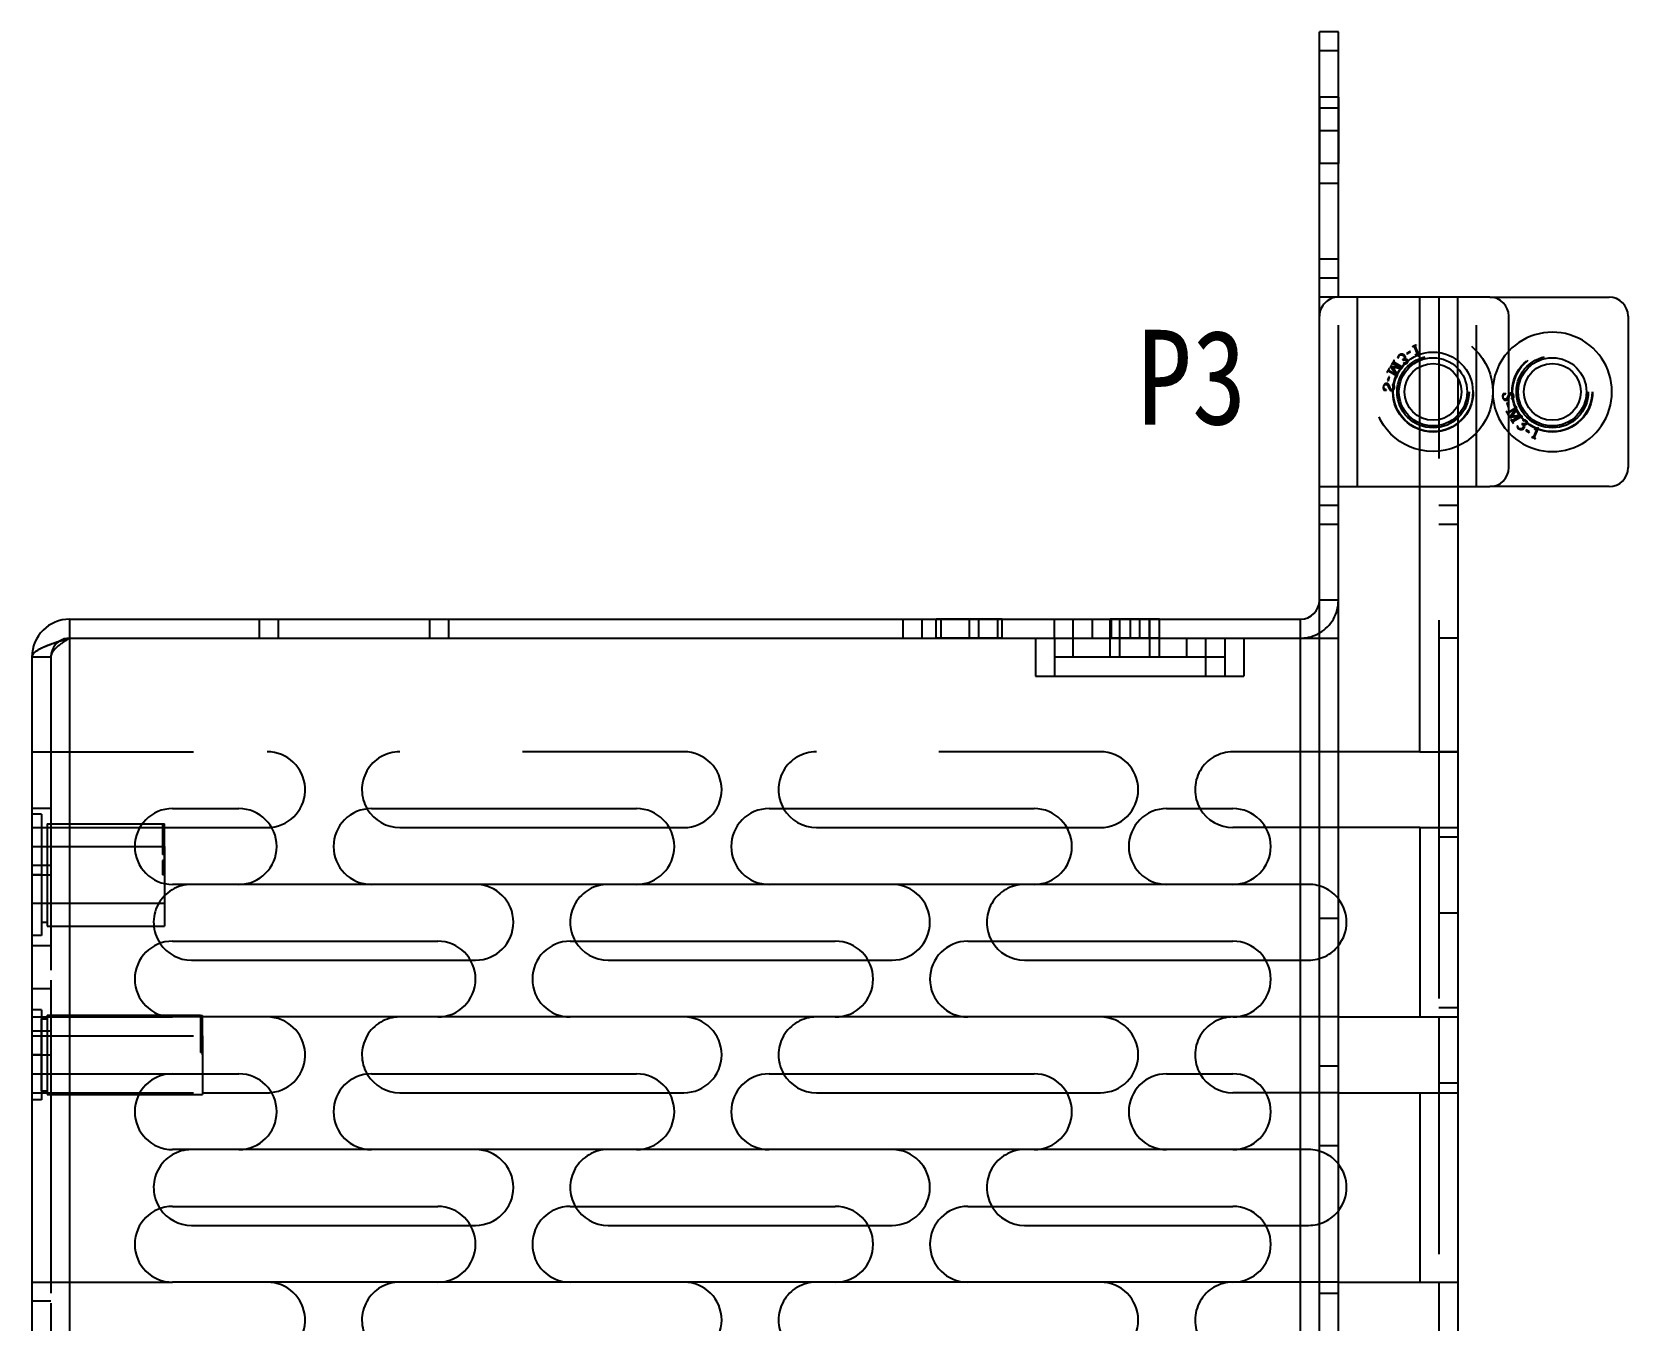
# Model space of a CAD drawing. Header units: millimetres. Extents: x 0 to 8948, y -1340 to 1100.
# Drawn here: x 6192.1 to 6276.4, y -700 to -632 of the extents above; entities that cross this region are included whole.
import ezdxf

# ---------------------------------------------------------------- set-up
doc = ezdxf.new("R2010")
doc.units = ezdxf.units.MM
doc.header["$LTSCALE"] = 85.25
doc.linetypes.add('HIDDEN', pattern=[0.2, 0.1, -0.1])
doc.layers.get('0').update_dxf_attribs({"linetype": 'CONTINUOUS'})
doc.layers.add('02___PRT_ALL_AXES', color=7, linetype='CONTINUOUS')
doc.layers.add('DEFAULT_2', color=8, linetype='HIDDEN')
doc.styles.get("Standard").update_dxf_attribs({"font": 'txt', "width": 0.85})

msp = doc.modelspace()

# ---------------------------------------------------------------- linework, layer by layer
at = {"color": 3, "linetype": 'Continuous'}
for p, q in [((6260.119, -885.496), (6260.119, -631.996)), ((6269.119, -645.996), (6260.119, -645.996)), ((6262.119, -645.996), (6262.119, -655.996)), ((6270.119, -654.996), (6270.119, -646.996)), ((6260.119, -655.996), (6269.119, -655.996)), ((6194.119, -662.996), (6259.119, -662.996)), ((6194.119, -868.996), (6194.119, -663.996)), ((6194.119, -663.996), (6245.119, -663.996)), ((6245.119, -663.996), (6245.119, -665.996)), ((6246.119, -663.996), (6246.119, -665.996)), ((6254.119, -665.996), (6254.119, -663.996)), ((6255.119, -663.996), (6255.119, -665.996)), ((6255.119, -663.996), (6260.119, -663.996)), ((6259.119, -815.346), (6259.119, -663.996)), ((6192.119, -664.996), (6192.119, -867.996)), ((6245.119, -665.996), (6255.119, -665.996)), ((6199.548, -672.996), (6203.048, -672.996)), ((6210.048, -672.996), (6224.048, -672.996)), ((6231.048, -672.996), (6245.048, -672.996)), ((6252.048, -672.996), (6255.548, -672.996)), ((6203.048, -676.996), (6199.548, -676.996)), ((6224.048, -676.996), (6210.048, -676.996)), ((6245.048, -676.996), (6231.048, -676.996)), ((6255.548, -676.996), (6252.048, -676.996)), ((6199.548, -679.996), (6213.548, -679.996)), ((6220.548, -679.996), (6234.548, -679.996)), ((6241.548, -679.996), (6255.548, -679.996)), ((6213.548, -683.996), (6199.548, -683.996)), ((6234.548, -683.996), (6220.548, -683.996)), ((6255.548, -683.996), (6241.548, -683.996)), ((6266.419, -683.996), (6266.419, -687.996)), ((6199.548, -686.996), (6203.048, -686.996)), ((6210.048, -686.996), (6224.048, -686.996)), ((6231.048, -686.996), (6245.048, -686.996)), ((6252.048, -686.996), (6255.548, -686.996)), ((6203.048, -690.996), (6199.548, -690.996)), ((6224.048, -690.996), (6210.048, -690.996)), ((6245.048, -690.996), (6231.048, -690.996)), ((6255.548, -690.996), (6252.048, -690.996)), ((6199.548, -693.996), (6213.548, -693.996)), ((6220.548, -693.996), (6234.548, -693.996)), ((6241.548, -693.996), (6255.548, -693.996)), ((6213.548, -697.996), (6199.548, -697.996)), ((6234.548, -697.996), (6220.548, -697.996)), ((6255.548, -697.996), (6241.548, -697.996)), ((6266.419, -697.996), (6266.419, -701.996))]:
    msp.add_line(p, q, dxfattribs=at)
at = {"color": 7, "linetype": 'Continuous'}
for p, q in [((6261.119, -631.996), (6260.119, -631.996)), ((6261.119, -645.996), (6261.119, -631.996)), ((6261.119, -632.996), (6260.119, -632.996)), ((6261.119, -643.996), (6260.119, -643.996)), ((6261.119, -644.996), (6260.119, -644.996)), ((6269.119, -645.996), (6275.419, -645.996)), ((6276.419, -646.996), (6276.419, -654.996)), ((6265.419, -652.317), (6265.419, -649.675)), ((6267.419, -650.252), (6267.419, -651.739)), ((6270.254, -651.366), (6270.253, -651.354)), ((6270.254, -651.366), (6270.358, -651.358)), ((6270.497, -651.834), (6270.119, -652.062)), ((6270.119, -652.093), (6270.501, -651.862)), ((6270.501, -651.862), (6270.161, -652.35)), ((6270.161, -652.35), (6270.698, -652.264)), ((6270.238, -652.44), (6270.226, -652.448)), ((6270.276, -652.481), (6270.238, -652.44)), ((6270.282, -652.303), (6270.564, -651.897)), ((6270.763, -652.227), (6270.282, -652.303)), ((6270.698, -652.264), (6270.334, -652.483)), ((6270.376, -652.54), (6270.729, -652.327)), ((6270.475, -651.751), (6270.463, -651.758)), ((6270.463, -651.758), (6270.497, -651.834)), ((6270.799, -652.339), (6270.838, -652.381)), ((6270.838, -652.381), (6270.851, -652.374)), ((6270.372, -652.663), (6270.346, -652.589)), ((6270.36, -652.67), (6270.372, -652.663)), ((6270.572, -652.795), (6270.555, -652.802)), ((6270.807, -652.685), (6270.803, -652.705)), ((6270.854, -652.509), (6270.86, -652.527)), ((6271.038, -652.996), (6271.017, -653.029)), ((6271.017, -653.029), (6271.2, -653.143)), ((6271.221, -653.11), (6271.038, -652.996)), ((6271.2, -653.143), (6271.221, -653.11)), ((6271.599, -652.952), (6271.427, -653.366)), ((6271.468, -652.954), (6271.473, -652.975)), ((6271.473, -652.975), (6271.599, -652.952)), ((6271.483, -653.389), (6271.683, -652.907)), ((6271.683, -652.907), (6271.655, -652.896)), ((6271.337, -653.376), (6271.332, -653.39)), ((6271.384, -653.387), (6271.337, -653.376)), ((6271.534, -653.458), (6271.498, -653.435)), ((6271.528, -653.471), (6271.534, -653.458)), ((6261.119, -749.996), (6261.119, -655.996)), ((6265.419, -669.996), (6265.419, -655.996)), ((6267.419, -655.996), (6267.419, -669.996)), ((6275.419, -655.996), (6269.119, -655.996)), ((6261.119, -656.996), (6260.119, -656.996)), ((6261.119, -657.996), (6260.119, -657.996)), ((6194.119, -663.996), (6194.119, -662.996)), ((6259.119, -663.996), (6259.119, -662.996)), ((6245.119, -663.996), (6255.119, -663.996)), ((6255.119, -664.996), (6254.119, -664.996)), ((6265.419, -669.996), (6267.419, -669.996)), ((6199.019, -673.802), (6199.019, -673.814)), ((6199.019, -673.802), (6199.119, -673.802)), ((6199.019, -673.814), (6199.119, -673.814)), ((6199.019, -674.137), (6199.019, -674.229)), ((6199.019, -674.137), (6199.119, -674.137)), ((6199.119, -674.145), (6199.019, -674.145)), ((6199.119, -674.189), (6199.019, -674.189)), ((6199.119, -674.202), (6199.019, -674.202)), ((6199.119, -674.205), (6199.019, -674.205)), ((6199.019, -674.229), (6199.119, -674.229)), ((6199.119, -676.496), (6199.119, -673.796)), ((6199.119, -673.996), (6204.548, -673.996)), ((6211.548, -673.996), (6225.771, -673.996)), ((6233.548, -673.996), (6246.771, -673.996)), ((6265.419, -673.996), (6265.419, -683.996)), ((6265.419, -673.996), (6267.419, -673.996)), ((6267.419, -673.996), (6267.419, -749.996)), ((6199.019, -675.746), (6199.019, -675.864)), ((6199.019, -675.746), (6199.119, -675.746)), ((6199.019, -675.864), (6199.119, -675.864)), ((6200.548, -680.996), (6215.271, -680.996)), ((6222.548, -680.996), (6236.271, -680.996)), ((6244.548, -680.996), (6257.271, -680.996)), ((6201.019, -683.901), (6201.019, -683.925)), ((6201.019, -683.925), (6201.119, -683.925)), ((6261.119, -683.996), (6267.419, -683.996)), ((6201.119, -687.996), (6204.548, -687.996)), ((6211.548, -687.996), (6225.771, -687.996)), ((6233.548, -687.996), (6246.771, -687.996)), ((6257.271, -687.996), (6255.548, -687.996)), ((6261.119, -687.996), (6267.419, -687.996)), ((6265.419, -687.996), (6265.419, -697.996)), ((6200.548, -694.996), (6215.271, -694.996)), ((6222.548, -694.996), (6236.271, -694.996)), ((6244.548, -694.996), (6257.271, -694.996)), ((6261.119, -697.996), (6267.419, -697.996))]:
    msp.add_line(p, q, dxfattribs=at)
for centre, radius in [((6266.119, -650.996), 1.8), ((6266.119, -650.996), 1.5), ((6272.419, -650.996), 1.8), ((6272.419, -650.996), 1.5)]:
    msp.add_circle(centre, radius, dxfattribs=at)
at = {"color": 3, "linetype": 'Continuous'}
for centre, radius, start, end in [((6269.119, -646.996), 1, 0, 90), ((6269.119, -654.996), 1, 270, 0), ((6259.119, -661.996), 1, 270, 0), ((6194.119, -664.996), 2, 90, 180), ((6199.548, -674.996), 2, 90, 270), ((6203.048, -674.996), 2, 270, 90), ((6210.048, -674.996), 2, 90, 270), ((6224.048, -674.996), 2, 270, 90), ((6231.048, -674.996), 2, 90, 270), ((6245.048, -674.996), 2, 270, 90), ((6252.048, -674.996), 2, 90, 270), ((6255.548, -674.996), 2, 270, 90), ((6199.548, -681.996), 2, 90, 270), ((6213.548, -681.996), 2, 270, 90), ((6220.548, -681.996), 2, 90, 270), ((6234.548, -681.996), 2, 270, 90), ((6241.548, -681.996), 2, 90, 270), ((6255.548, -681.996), 2, 270, 90), ((6199.548, -688.996), 2, 90, 270), ((6203.048, -688.996), 2, 270, 90), ((6210.048, -688.996), 2, 90, 270), ((6224.048, -688.996), 2, 270, 90), ((6231.048, -688.996), 2, 90, 270), ((6245.048, -688.996), 2, 270, 90), ((6252.048, -688.996), 2, 90, 270), ((6255.548, -688.996), 2, 270, 90), ((6199.548, -695.996), 2, 90, 270), ((6213.548, -695.996), 2, 270, 90), ((6220.548, -695.996), 2, 90, 270), ((6234.548, -695.996), 2, 270, 90), ((6241.548, -695.996), 2, 90, 270), ((6255.548, -695.996), 2, 270, 90)]:
    msp.add_arc(centre, radius, start, end, dxfattribs=at)
at = {"color": 7, "linetype": 'Continuous'}
for centre, radius, start, end in [((6275.419, -646.996), 1, 0, 90), ((6272.419, -650.996), 3.15, 222.95825, 137.04274), ((6272.037, -651.563), 1.438, 207.53662, 211.08982), ((6275.419, -654.996), 1, 270, 0), ((6194.119, -664.996), 1, 90, 125.03149), ((6259.119, -661.996), 2, 271.54435, 300.13533), ((6211.548, -671.996), 2, 210.7896, 270), ((6233.548, -671.996), 2, 210.12825, 270), ((6204.548, -671.996), 2, 270, 276.10088), ((6259.548, -678.996), 2, 321.87082, 38.12918), ((6200.548, -678.996), 2, 214.01758, 270), ((6222.548, -678.996), 2, 210.12825, 270), ((6244.548, -678.996), 2, 210.12825, 270), ((6211.548, -685.996), 2, 210.7896, 270), ((6233.548, -685.996), 2, 210.12825, 270), ((6255.548, -685.996), 2, 210.12825, 270), ((6204.548, -685.996), 2, 270, 276.10088), ((6259.548, -692.996), 2, 321.87082, 38.12918), ((6200.548, -692.996), 2, 214.01758, 270), ((6222.548, -692.996), 2, 210.12825, 270), ((6244.548, -692.996), 2, 210.12825, 270)]:
    msp.add_arc(centre, radius, start, end, dxfattribs=at)
for points in [[(6270.119, -651.313), (6270.126, -651.296), (6270.134, -651.278), (6270.142, -651.257)], [(6270.217, -651.06), (6270.183, -651.064), (6270.153, -651.079), (6270.129, -651.106)], [(6270.142, -651.257), (6270.165, -651.198), (6270.184, -651.159), (6270.199, -651.139)], [(6270.199, -651.139), (6270.213, -651.119), (6270.231, -651.109), (6270.251, -651.107)], [(6270.328, -651.098), (6270.297, -651.068), (6270.26, -651.055), (6270.217, -651.06)], [(6270.251, -651.107), (6270.277, -651.104), (6270.3, -651.112), (6270.321, -651.132)], [(6270.358, -651.211), (6270.365, -651.28), (6270.33, -651.327), (6270.254, -651.354)], [(6270.321, -651.132), (6270.341, -651.152), (6270.354, -651.179), (6270.358, -651.211)], [(6270.384, -651.223), (6270.378, -651.17), (6270.359, -651.128), (6270.328, -651.098)], [(6270.358, -651.358), (6270.38, -651.321), (6270.389, -651.276), (6270.384, -651.223)], [(6270.226, -652.448), (6270.253, -652.489), (6270.275, -652.525), (6270.295, -652.558)], [(6270.301, -652.497), (6270.294, -652.497), (6270.285, -652.492), (6270.276, -652.481)], [(6270.518, -651.827), (6270.493, -651.786), (6270.479, -651.76), (6270.475, -651.751)], [(6270.564, -651.897), (6270.554, -651.885), (6270.539, -651.861), (6270.518, -651.827)], [(6270.729, -652.327), (6270.744, -652.318), (6270.756, -652.314), (6270.766, -652.316)], [(6270.766, -652.316), (6270.776, -652.318), (6270.786, -652.325), (6270.799, -652.339)], [(6270.851, -652.374), (6270.836, -652.353), (6270.821, -652.33), (6270.806, -652.305)], [(6270.964, -652.482), (6270.931, -652.48), (6270.895, -652.489), (6270.854, -652.509)], [(6270.295, -652.558), (6270.31, -652.582), (6270.331, -652.62), (6270.36, -652.67)], [(6270.334, -652.483), (6270.319, -652.493), (6270.308, -652.497), (6270.301, -652.497)], [(6270.346, -652.589), (6270.342, -652.578), (6270.342, -652.57), (6270.345, -652.563)], [(6270.345, -652.563), (6270.349, -652.557), (6270.359, -652.55), (6270.376, -652.54)], [(6270.555, -652.802), (6270.546, -652.812), (6270.546, -652.828), (6270.556, -652.85)], [(6270.556, -652.85), (6270.565, -652.871), (6270.585, -652.897), (6270.616, -652.925)], [(6270.591, -652.802), (6270.586, -652.797), (6270.579, -652.795), (6270.572, -652.795)], [(6270.607, -652.838), (6270.604, -652.82), (6270.599, -652.809), (6270.591, -652.802)], [(6270.645, -652.924), (6270.628, -652.908), (6270.615, -652.879), (6270.607, -652.838)], [(6270.616, -652.925), (6270.664, -652.968), (6270.718, -652.989), (6270.776, -652.987)], [(6270.75, -652.954), (6270.707, -652.959), (6270.672, -652.948), (6270.645, -652.924)], [(6270.86, -652.895), (6270.829, -652.929), (6270.792, -652.948), (6270.75, -652.954)], [(6270.776, -652.987), (6270.834, -652.985), (6270.883, -652.962), (6270.922, -652.918)], [(6270.803, -652.705), (6270.834, -652.706), (6270.858, -652.713), (6270.875, -652.728)], [(6270.858, -652.688), (6270.84, -652.686), (6270.823, -652.685), (6270.807, -652.685)], [(6271.016, -652.662), (6270.993, -652.688), (6270.941, -652.696), (6270.858, -652.688)], [(6270.86, -652.527), (6270.887, -652.514), (6270.914, -652.509), (6270.94, -652.513)], [(6270.902, -652.804), (6270.9, -652.836), (6270.886, -652.866), (6270.86, -652.895)], [(6270.875, -652.728), (6270.896, -652.747), (6270.905, -652.773), (6270.902, -652.804)], [(6270.915, -652.708), (6270.957, -652.711), (6270.99, -652.711), (6271.017, -652.706)], [(6270.967, -652.808), (6270.967, -652.768), (6270.949, -652.735), (6270.915, -652.708)], [(6270.922, -652.918), (6270.953, -652.884), (6270.968, -652.847), (6270.967, -652.808)], [(6270.94, -652.513), (6270.966, -652.517), (6270.988, -652.526), (6271.007, -652.542)], [(6271.054, -652.522), (6271.025, -652.497), (6270.995, -652.484), (6270.964, -652.482)], [(6271.007, -652.542), (6271.025, -652.559), (6271.035, -652.579), (6271.037, -652.6)], [(6271.037, -652.6), (6271.039, -652.623), (6271.032, -652.644), (6271.016, -652.662)], [(6271.017, -652.706), (6271.043, -652.701), (6271.064, -652.69), (6271.08, -652.672)], [(6271.097, -652.601), (6271.093, -652.571), (6271.079, -652.545), (6271.054, -652.522)], [(6271.08, -652.672), (6271.096, -652.655), (6271.101, -652.631), (6271.097, -652.601)], [(6271.655, -652.896), (6271.579, -652.925), (6271.517, -652.945), (6271.468, -652.954)], [(6271.332, -653.39), (6271.361, -653.4), (6271.394, -653.413), (6271.431, -653.428)], [(6271.427, -653.366), (6271.419, -653.385), (6271.405, -653.391), (6271.384, -653.387)], [(6271.431, -653.428), (6271.467, -653.443), (6271.5, -653.457), (6271.528, -653.471)], [(6271.498, -653.435), (6271.479, -653.423), (6271.475, -653.409), (6271.483, -653.389)]]:
    msp.add_open_spline(points, degree=3, dxfattribs=at)
at = {"color": 3, "linetype": 'Continuous'}
msp.add_open_spline([(6194.119, -663.996), (6193.863, -664.077), (6193.386, -664.23), (6192.829, -664.431), (6192.468, -664.609), (6192.25, -664.746), (6192.119, -664.898), (6192.119, -664.996)], degree=3, knots=[0, 0, 0, 0, 0.35088, 0.653899, 0.775209, 0.872442, 1, 1, 1, 1], dxfattribs=at)
at = {"layer": '02___PRT_ALL_AXES', "color": 8, "linetype": 'HIDDEN'}
for p, q in [((6260.119, -635.446), (6260.119, -638.946)), ((6261.119, -635.446), (6260.119, -635.446)), ((6261.119, -635.446), (6261.119, -638.946)), ((6260.119, -637.196), (6261.119, -637.196)), ((6261.119, -638.946), (6260.119, -638.946)), ((6261.119, -639.996), (6260.119, -639.996)), ((6239.869, -663.996), (6239.869, -662.996)), ((6243.369, -662.996), (6239.869, -662.996)), ((6241.619, -662.996), (6241.619, -663.996)), ((6243.369, -663.996), (6243.369, -662.996)), ((6249.069, -664.996), (6249.069, -662.996)), ((6251.669, -662.996), (6249.069, -662.996)), ((6249.569, -664.996), (6249.569, -662.996)), ((6250.119, -662.996), (6250.119, -663.996)), ((6250.619, -662.996), (6250.619, -663.996)), ((6251.169, -664.996), (6251.169, -662.996)), ((6251.669, -664.996), (6251.669, -662.996)), ((6243.369, -663.996), (6239.869, -663.996)), ((6251.669, -663.996), (6249.069, -663.996)), ((6251.669, -664.996), (6249.069, -664.996)), ((6261.119, -669.996), (6255.548, -669.996)), ((6267.419, -669.996), (6266.419, -669.996)), ((6192.119, -672.996), (6192.119, -793.996)), ((6193.119, -672.996), (6192.119, -672.996)), ((6193.119, -672.996), (6193.119, -793.996)), ((6192.919, -673.796), (6197.949, -673.796)), ((6261.119, -673.996), (6257.271, -673.996)), ((6266.419, -673.996), (6267.419, -673.996)), ((6192.119, -674.996), (6199.119, -674.996)), ((6199.119, -674.996), (6199.119, -676.496)), ((6266.419, -674.496), (6266.419, -687.496)), ((6267.419, -674.496), (6266.419, -674.496)), ((6267.419, -674.496), (6267.419, -687.496)), ((6193.119, -675.996), (6192.119, -675.996)), ((6192.119, -676.496), (6193.119, -676.496)), ((6199.119, -676.944), (6199.119, -679.196)), ((6192.119, -677.996), (6199.119, -677.996)), ((6266.419, -678.496), (6267.419, -678.496)), ((6192.919, -679.196), (6199.119, -679.196)), ((6193.119, -680.246), (6192.119, -680.246)), ((6192.119, -682.496), (6193.119, -682.496)), ((6266.419, -683.496), (6267.419, -683.496)), ((6192.619, -687.891), (6192.619, -684.101)), ((6192.619, -684.101), (6192.919, -684.101)), ((6192.919, -683.901), (6192.919, -688.091)), ((6192.919, -683.901), (6198.966, -683.901)), ((6193.119, -684.746), (6192.119, -684.746)), ((6192.119, -684.996), (6201.119, -684.996)), ((6201.119, -684.996), (6201.119, -686.996)), ((6192.119, -685.996), (6193.119, -685.996)), ((6192.119, -686.996), (6201.119, -686.996)), ((6267.419, -687.496), (6266.419, -687.496)), ((6192.619, -687.891), (6192.919, -687.891)), ((6192.919, -688.091), (6197.766, -688.091)), ((6193.119, -698.996), (6192.119, -698.996))]:
    msp.add_line(p, q, dxfattribs=at)
at = {"layer": '02___PRT_ALL_AXES', "color": 7, "linetype": 'Continuous'}
for p, q in [((6265.419, -669.996), (6261.119, -669.996)), ((6267.419, -669.996), (6267.419, -673.996)), ((6197.949, -673.796), (6199.119, -673.796)), ((6257.271, -673.996), (6255.548, -673.996)), ((6265.419, -673.996), (6261.119, -673.996)), ((6199.119, -676.496), (6199.119, -676.944)), ((6198.966, -683.901), (6201.019, -683.901)), ((6201.119, -686.996), (6201.119, -688.091)), ((6197.766, -688.091), (6201.119, -688.091))]:
    msp.add_line(p, q, dxfattribs=at)
at = {"layer": '02___PRT_ALL_AXES', "color": 3, "linetype": 'Continuous'}
msp.add_line((6266.419, -669.996), (6266.419, -673.996), dxfattribs=at)
msp.add_circle((6266.119, -650.996), 2.1, dxfattribs=at)
at = {"layer": '02___PRT_ALL_AXES', "color": 8, "linetype": 'HIDDEN'}
msp.add_circle((6272.419, -650.996), 2.1, dxfattribs=at)
msp.add_arc((6255.548, -671.996), 2, 90, 210.12825, dxfattribs=at)
at = {"layer": '02___PRT_ALL_AXES', "color": 7, "linetype": 'Continuous'}
msp.add_arc((6255.548, -671.996), 2, 210.12825, 270, dxfattribs=at)
at = {"layer": 'DEFAULT_2', "color": 8, "linetype": 'HIDDEN'}
for p, q in [((6260.119, -635.996), (6261.119, -635.996)), ((6261.119, -655.996), (6261.119, -645.996)), ((6265.419, -649.675), (6265.419, -645.996)), ((6266.419, -645.996), (6266.419, -669.996)), ((6267.419, -650.252), (6267.419, -645.996)), ((6268.419, -655.996), (6268.419, -645.996)), ((6264.9, -648.849), (6264.717, -648.963)), ((6264.717, -648.963), (6264.738, -648.996)), ((6264.738, -648.996), (6264.921, -648.882)), ((6264.921, -648.882), (6264.9, -648.849)), ((6265.032, -648.602), (6265.037, -648.615)), ((6265.037, -648.615), (6265.084, -648.605)), ((6265.127, -648.625), (6265.299, -649.04)), ((6265.173, -649.017), (6265.168, -649.038)), ((6265.299, -649.04), (6265.173, -649.017)), ((6265.383, -649.084), (6265.183, -648.602)), ((6265.198, -648.556), (6265.234, -648.534)), ((6265.234, -648.534), (6265.228, -648.52)), ((6265.355, -649.096), (6265.383, -649.084)), ((6263.689, -649.965), (6263.722, -649.927)), ((6263.775, -649.84), (6263.81, -649.764)), ((6263.786, -649.91), (6264.197, -650.157)), ((6263.81, -649.764), (6263.798, -649.756)), ((6264.201, -650.129), (6263.8, -649.887)), ((6263.861, -649.642), (6264.201, -650.129)), ((6264.398, -649.727), (6263.861, -649.642)), ((6263.926, -649.544), (6263.938, -649.551)), ((6263.938, -649.551), (6263.976, -649.51)), ((6264.264, -650.094), (6263.982, -649.689)), ((6263.982, -649.689), (6264.463, -649.764)), ((6264.034, -649.508), (6264.398, -649.727)), ((6264.046, -649.403), (6264.072, -649.329)), ((6264.072, -649.329), (6264.06, -649.321)), ((6264.429, -649.665), (6264.076, -649.452)), ((6264.255, -649.19), (6264.272, -649.196)), ((6264.538, -649.61), (6264.499, -649.653)), ((6264.503, -649.287), (6264.507, -649.306)), ((6264.551, -649.618), (6264.538, -649.61)), ((6264.56, -649.465), (6264.554, -649.483)), ((6263.676, -649.958), (6263.689, -649.965)), ((6263.784, -650.194), (6263.721, -650.4)), ((6263.721, -650.4), (6263.759, -650.411)), ((6263.759, -650.411), (6263.822, -650.205)), ((6263.822, -650.205), (6263.784, -650.194)), ((6263.954, -650.626), (6263.953, -650.637)), ((6264.058, -650.633), (6263.954, -650.626)), ((6264.197, -650.157), (6264.163, -650.233)), ((6264.163, -650.233), (6264.175, -650.241)), ((6263.517, -650.9), (6263.653, -650.904)), ((6263.653, -650.904), (6263.654, -650.891)), ((6269.953, -651.087), (6269.817, -651.092)), ((6269.953, -651.087), (6269.954, -651.1)), ((6270.059, -651.58), (6270.021, -651.591)), ((6270.021, -651.591), (6270.084, -651.798)), ((6270.122, -651.786), (6270.059, -651.58)), ((6265.419, -655.996), (6265.419, -652.317)), ((6267.419, -651.739), (6267.419, -655.996)), ((6269.989, -652.026), (6269.976, -652.033)), ((6270.022, -652.064), (6269.989, -652.026)), ((6270.11, -652.228), (6270.075, -652.151)), ((6270.084, -651.798), (6270.122, -651.786)), ((6270.119, -652.062), (6270.086, -652.082)), ((6270.098, -652.235), (6270.11, -652.228)), ((6270.1, -652.104), (6270.119, -652.093)), ((6267.419, -656.996), (6266.419, -656.996)), ((6267.419, -657.996), (6266.419, -657.996)), ((6261.119, -661.996), (6260.119, -661.996)), ((6204.119, -662.996), (6204.119, -663.996)), ((6205.119, -662.996), (6205.119, -663.996)), ((6213.119, -662.996), (6213.119, -663.996)), ((6214.119, -662.996), (6214.119, -663.996)), ((6238.119, -662.996), (6238.119, -663.996)), ((6239.119, -662.996), (6239.119, -663.996)), ((6240.119, -662.996), (6240.119, -663.996)), ((6242.119, -662.996), (6242.119, -663.996)), ((6243.119, -662.996), (6243.119, -663.996)), ((6246.119, -663.996), (6246.119, -662.996)), ((6247.119, -664.996), (6247.119, -662.996)), ((6248.119, -662.996), (6248.119, -663.996)), ((6249.119, -662.996), (6249.119, -663.996)), ((6250.119, -662.996), (6250.119, -663.996)), ((6251.119, -662.996), (6251.119, -663.996)), ((6253.119, -664.996), (6253.119, -663.996)), ((6256.119, -663.996), (6256.119, -665.996)), ((6260.119, -663.996), (6261.119, -663.996)), ((6267.419, -663.996), (6266.419, -663.996)), ((6193.119, -664.996), (6192.119, -664.996)), ((6193.119, -664.996), (6193.119, -867.996)), ((6254.119, -664.996), (6246.119, -664.996)), ((6255.119, -665.996), (6256.119, -665.996)), ((6192.119, -669.996), (6204.548, -669.996)), ((6226.548, -669.996), (6211.548, -669.996)), ((6248.548, -669.996), (6233.548, -669.996)), ((6192.619, -673.296), (6192.119, -673.296)), ((6192.619, -673.296), (6192.619, -679.696)), ((6192.119, -673.996), (6199.119, -673.996)), ((6192.919, -673.796), (6192.919, -679.196)), ((6199.019, -673.798), (6199.019, -673.802)), ((6199.019, -673.798), (6199.119, -673.798)), ((6199.019, -673.81), (6199.119, -673.81)), ((6199.019, -673.814), (6199.019, -674.137)), ((6199.019, -673.855), (6199.119, -673.855)), ((6199.019, -673.885), (6199.119, -673.885)), ((6199.119, -673.909), (6199.019, -673.909)), ((6199.119, -674.108), (6199.019, -674.108)), ((6199.119, -674.112), (6199.019, -674.112)), ((6199.119, -674.114), (6199.019, -674.114)), ((6199.119, -674.217), (6199.019, -674.217)), ((6199.019, -674.229), (6199.019, -675.413)), ((6199.119, -674.241), (6199.019, -674.241)), ((6199.119, -674.243), (6199.019, -674.243)), ((6199.119, -674.286), (6199.019, -674.286)), ((6199.119, -674.305), (6199.019, -674.305)), ((6199.119, -674.365), (6199.019, -674.365)), ((6199.119, -674.377), (6199.019, -674.377)), ((6225.771, -673.996), (6226.548, -673.996)), ((6246.771, -673.996), (6248.548, -673.996)), ((6266.419, -673.996), (6266.419, -683.996)), ((6199.119, -674.417), (6199.019, -674.417)), ((6199.119, -674.434), (6199.019, -674.434)), ((6199.119, -674.475), (6199.019, -674.475)), ((6199.119, -674.51), (6199.019, -674.51)), ((6199.119, -674.522), (6199.019, -674.522)), ((6199.119, -674.561), (6199.019, -674.561)), ((6199.119, -674.561), (6199.019, -674.561)), ((6199.119, -674.576), (6199.019, -674.576)), ((6199.119, -674.595), (6199.019, -674.595)), ((6199.119, -674.604), (6199.019, -674.604)), ((6199.119, -674.615), (6199.019, -674.615)), ((6199.119, -674.634), (6199.019, -674.634)), ((6199.119, -674.646), (6199.019, -674.646)), ((6199.119, -674.649), (6199.019, -674.649)), ((6199.119, -674.651), (6199.019, -674.651)), ((6199.119, -674.656), (6199.019, -674.656)), ((6199.119, -674.677), (6199.019, -674.677)), ((6199.119, -674.709), (6199.019, -674.709)), ((6199.119, -674.711), (6199.019, -674.711)), ((6199.119, -674.727), (6199.019, -674.727)), ((6199.119, -674.739), (6199.019, -674.739)), ((6199.119, -674.744), (6199.019, -674.744)), ((6199.119, -674.764), (6199.019, -674.764)), ((6199.119, -674.778), (6199.019, -674.778)), ((6199.119, -674.778), (6199.019, -674.778)), ((6199.119, -674.786), (6199.019, -674.786)), ((6199.119, -674.822), (6199.019, -674.822)), ((6199.119, -674.824), (6199.019, -674.824)), ((6199.119, -674.836), (6199.019, -674.836)), ((6199.119, -674.836), (6199.019, -674.836)), ((6199.119, -674.854), (6199.019, -674.854)), ((6199.119, -674.855), (6199.019, -674.855)), ((6199.119, -674.901), (6199.019, -674.901)), ((6199.119, -674.926), (6199.019, -674.926)), ((6199.119, -674.931), (6199.019, -674.931)), ((6199.119, -674.935), (6199.019, -674.935)), ((6199.119, -674.967), (6199.019, -674.967)), ((6199.119, -674.969), (6199.019, -674.969)), ((6199.119, -674.984), (6199.019, -674.984)), ((6199.119, -675), (6199.019, -675)), ((6199.119, -675.005), (6199.019, -675.005)), ((6199.119, -675.021), (6199.019, -675.021)), ((6199.119, -675.027), (6199.019, -675.027)), ((6199.119, -675.028), (6199.019, -675.028)), ((6199.119, -675.032), (6199.019, -675.032)), ((6199.119, -675.05), (6199.019, -675.05)), ((6199.119, -675.083), (6199.019, -675.083)), ((6199.119, -675.093), (6199.019, -675.093)), ((6199.119, -675.106), (6199.019, -675.106)), ((6199.119, -675.113), (6199.019, -675.113)), ((6199.119, -675.127), (6199.019, -675.127)), ((6199.119, -675.174), (6199.019, -675.174)), ((6199.119, -675.178), (6199.019, -675.178)), ((6199.119, -675.203), (6199.019, -675.203)), ((6199.119, -675.213), (6199.019, -675.213)), ((6199.119, -675.227), (6199.019, -675.227)), ((6199.119, -675.237), (6199.019, -675.237)), ((6199.119, -675.261), (6199.019, -675.261)), ((6199.119, -675.266), (6199.019, -675.266)), ((6199.119, -675.313), (6199.019, -675.313)), ((6199.119, -675.347), (6199.019, -675.347)), ((6199.119, -675.408), (6199.019, -675.408)), ((6199.119, -675.413), (6199.019, -675.413)), ((6199.019, -675.735), (6199.019, -675.746)), ((6199.119, -675.735), (6199.019, -675.735)), ((6199.119, -675.758), (6199.019, -675.758)), ((6199.019, -675.864), (6199.019, -676.49)), ((6192.619, -676.496), (6192.119, -676.496)), ((6199.119, -676.344), (6199.019, -676.344)), ((6199.119, -676.466), (6199.019, -676.466)), ((6199.119, -676.49), (6199.019, -676.49)), ((6210.048, -676.996), (6203.048, -676.996)), ((6231.048, -676.996), (6224.048, -676.996)), ((6252.048, -676.996), (6245.048, -676.996)), ((6259.548, -676.996), (6255.548, -676.996)), ((6192.619, -678.996), (6192.919, -678.996)), ((6260.119, -678.776), (6261.119, -678.776)), ((6192.619, -679.696), (6192.119, -679.696)), ((6215.271, -680.996), (6215.548, -680.996)), ((6236.271, -680.996), (6237.548, -680.996)), ((6257.271, -680.996), (6259.548, -680.996)), ((6192.619, -683.621), (6192.119, -683.621)), ((6192.619, -683.621), (6192.619, -688.371)), ((6192.119, -683.996), (6199.548, -683.996)), ((6201.019, -683.925), (6201.019, -685.869)), ((6201.019, -683.946), (6201.119, -683.946)), ((6201.119, -683.998), (6201.019, -683.998)), ((6201.119, -684.014), (6201.019, -684.014)), ((6201.119, -684.018), (6201.019, -684.018)), ((6201.019, -684.445), (6201.119, -684.445)), ((6201.119, -684.467), (6201.019, -684.467)), ((6201.119, -684.5), (6201.019, -684.5)), ((6201.119, -684.505), (6201.019, -684.505)), ((6201.119, -685.996), (6201.119, -683.925)), ((6220.548, -683.996), (6213.548, -683.996)), ((6241.548, -683.996), (6234.548, -683.996)), ((6261.119, -683.996), (6255.548, -683.996)), ((6201.119, -684.526), (6201.019, -684.526)), ((6201.119, -684.53), (6201.019, -684.53)), ((6201.019, -684.534), (6201.119, -684.534)), ((6201.119, -684.534), (6201.019, -684.534)), ((6201.119, -684.551), (6201.019, -684.551)), ((6201.119, -684.614), (6201.019, -684.614)), ((6201.119, -684.618), (6201.019, -684.618)), ((6201.119, -684.646), (6201.019, -684.646)), ((6201.119, -684.647), (6201.019, -684.647)), ((6201.119, -684.657), (6201.019, -684.657)), ((6201.119, -684.66), (6201.019, -684.66)), ((6201.119, -684.672), (6201.019, -684.672)), ((6201.119, -684.674), (6201.019, -684.674)), ((6201.119, -684.675), (6201.019, -684.675)), ((6201.119, -684.677), (6201.019, -684.677)), ((6201.119, -684.682), (6201.019, -684.682)), ((6201.119, -684.706), (6201.019, -684.706)), ((6201.119, -684.713), (6201.019, -684.713)), ((6201.119, -684.717), (6201.019, -684.717)), ((6201.119, -684.725), (6201.019, -684.725)), ((6201.119, -684.737), (6201.019, -684.737)), ((6201.119, -684.741), (6201.019, -684.741)), ((6201.119, -684.743), (6201.019, -684.743)), ((6201.019, -684.758), (6201.119, -684.758)), ((6201.119, -684.761), (6201.019, -684.761)), ((6201.119, -684.77), (6201.019, -684.77)), ((6201.119, -684.778), (6201.019, -684.778)), ((6201.119, -684.794), (6201.019, -684.794)), ((6201.119, -684.796), (6201.019, -684.796)), ((6201.119, -684.83), (6201.019, -684.83)), ((6201.119, -684.838), (6201.019, -684.838)), ((6201.119, -684.844), (6201.019, -684.844)), ((6201.119, -684.862), (6201.019, -684.862)), ((6201.119, -684.875), (6201.019, -684.875)), ((6201.119, -684.883), (6201.019, -684.883)), ((6201.119, -684.884), (6201.019, -684.884)), ((6201.119, -684.886), (6201.019, -684.886)), ((6201.119, -684.888), (6201.019, -684.888)), ((6201.019, -684.897), (6201.119, -684.897)), ((6201.119, -684.899), (6201.019, -684.899)), ((6201.119, -684.902), (6201.019, -684.902)), ((6201.119, -684.955), (6201.019, -684.955)), ((6201.119, -684.97), (6201.019, -684.97)), ((6201.119, -685.055), (6201.019, -685.055)), ((6201.119, -685.057), (6201.019, -685.057)), ((6201.119, -685.085), (6201.019, -685.085)), ((6201.119, -685.125), (6201.019, -685.125)), ((6201.119, -685.153), (6201.019, -685.153)), ((6201.119, -685.155), (6201.019, -685.155)), ((6201.019, -685.156), (6201.119, -685.156)), ((6201.119, -685.157), (6201.019, -685.157)), ((6201.119, -685.162), (6201.019, -685.162)), ((6201.119, -685.173), (6201.019, -685.173)), ((6201.119, -685.182), (6201.019, -685.182)), ((6201.119, -685.187), (6201.019, -685.187)), ((6201.119, -685.217), (6201.019, -685.217)), ((6201.019, -685.251), (6201.119, -685.251)), ((6201.119, -685.257), (6201.019, -685.257)), ((6201.119, -685.259), (6201.019, -685.259)), ((6201.119, -685.264), (6201.019, -685.264)), ((6201.119, -685.269), (6201.019, -685.269)), ((6201.119, -685.273), (6201.019, -685.273)), ((6201.019, -685.275), (6201.119, -685.275)), ((6201.119, -685.275), (6201.019, -685.275)), ((6201.119, -685.314), (6201.019, -685.314)), ((6201.119, -685.319), (6201.019, -685.319)), ((6201.019, -685.334), (6201.119, -685.334)), ((6201.119, -685.344), (6201.019, -685.344)), ((6201.119, -685.355), (6201.019, -685.355)), ((6192.619, -685.996), (6192.119, -685.996)), ((6201.119, -685.371), (6201.019, -685.371)), ((6201.119, -685.375), (6201.019, -685.375)), ((6201.119, -685.387), (6201.019, -685.387)), ((6201.119, -685.437), (6201.019, -685.437)), ((6201.119, -685.448), (6201.019, -685.448)), ((6201.119, -685.453), (6201.019, -685.453)), ((6201.119, -685.464), (6201.019, -685.464)), ((6201.119, -685.508), (6201.019, -685.508)), ((6201.119, -685.514), (6201.019, -685.514)), ((6201.119, -685.526), (6201.019, -685.526)), ((6201.119, -685.556), (6201.019, -685.556)), ((6201.119, -685.558), (6201.019, -685.558)), ((6201.119, -685.569), (6201.019, -685.569)), ((6201.119, -685.574), (6201.019, -685.574)), ((6201.119, -685.577), (6201.019, -685.577)), ((6201.119, -685.587), (6201.019, -685.587)), ((6201.119, -685.628), (6201.019, -685.628)), ((6201.119, -685.644), (6201.019, -685.644)), ((6201.119, -685.647), (6201.019, -685.647)), ((6201.119, -685.651), (6201.019, -685.651)), ((6201.119, -685.667), (6201.019, -685.667)), ((6201.119, -685.69), (6201.019, -685.69)), ((6201.119, -685.703), (6201.019, -685.703)), ((6201.119, -685.704), (6201.019, -685.704)), ((6201.119, -685.708), (6201.019, -685.708)), ((6201.119, -685.719), (6201.019, -685.719)), ((6201.119, -685.747), (6201.019, -685.747)), ((6201.119, -685.749), (6201.019, -685.749)), ((6201.119, -685.758), (6201.019, -685.758)), ((6201.119, -685.763), (6201.019, -685.763)), ((6201.119, -685.765), (6201.019, -685.765)), ((6201.119, -685.788), (6201.019, -685.788)), ((6201.119, -685.799), (6201.019, -685.799)), ((6201.119, -685.835), (6201.019, -685.835)), ((6201.119, -685.838), (6201.019, -685.838)), ((6201.119, -685.865), (6201.019, -685.865)), ((6201.119, -685.869), (6201.019, -685.869)), ((6260.119, -686.576), (6261.119, -686.576)), ((6192.119, -687.996), (6201.119, -687.996)), ((6192.619, -688.371), (6192.119, -688.371)), ((6225.771, -687.996), (6226.548, -687.996)), ((6246.771, -687.996), (6248.548, -687.996)), ((6261.119, -687.996), (6257.271, -687.996)), ((6266.419, -687.996), (6266.419, -697.996)), ((6210.048, -690.996), (6203.048, -690.996)), ((6231.048, -690.996), (6224.048, -690.996)), ((6252.048, -690.996), (6245.048, -690.996)), ((6259.548, -690.996), (6255.548, -690.996)), ((6260.119, -690.776), (6261.119, -690.776)), ((6215.271, -694.996), (6215.548, -694.996)), ((6236.271, -694.996), (6237.548, -694.996)), ((6257.271, -694.996), (6259.548, -694.996)), ((6192.119, -697.996), (6199.548, -697.996)), ((6220.548, -697.996), (6213.548, -697.996)), ((6241.548, -697.996), (6234.548, -697.996)), ((6261.119, -697.996), (6255.548, -697.996)), ((6260.119, -698.576), (6261.119, -698.576))]:
    msp.add_line(p, q, dxfattribs=at)
for centre, radius in [((6266.119, -650.996), 3.15), ((6266.119, -650.996), 2.125), ((6266.119, -650.996), 1.9), ((6272.419, -650.996), 2.125), ((6272.419, -650.996), 1.9)]:
    msp.add_circle(centre, radius, dxfattribs=at)
for centre, radius, start, end in [((6261.119, -646.996), 1, 90, 180), ((6272.419, -650.996), 3.15, 137.04274, 222.95825), ((6265.737, -650.429), 1.438, 148.91018, 152.46337), ((6259.119, -661.996), 2, 300.13533, 0), ((6194.119, -664.996), 1, 125.03149, 180), ((6259.119, -661.996), 2, 270, 271.54435), ((6204.548, -671.996), 2, 276.10088, 90), ((6211.548, -671.996), 2, 90, 210.7896), ((6226.548, -671.996), 2, 270, 90), ((6233.548, -671.996), 2, 90, 210.12825), ((6248.548, -671.996), 2, 270, 90), ((6200.548, -678.996), 2, 90, 214.01758), ((6215.548, -678.996), 2, 270, 90), ((6222.548, -678.996), 2, 90, 210.12825), ((6237.548, -678.996), 2, 270, 90), ((6244.548, -678.996), 2, 90, 210.12825), ((6259.548, -678.996), 2, 38.12918, 90), ((6259.548, -678.996), 2, 270, 321.87082), ((6204.548, -685.996), 2, 276.10088, 90), ((6211.548, -685.996), 2, 90, 210.7896), ((6226.548, -685.996), 2, 270, 90), ((6233.548, -685.996), 2, 90, 210.12825), ((6248.548, -685.996), 2, 270, 90), ((6255.548, -685.996), 2, 90, 210.12825), ((6200.548, -692.996), 2, 90, 214.01758), ((6215.548, -692.996), 2, 270, 90), ((6222.548, -692.996), 2, 90, 210.12825), ((6237.548, -692.996), 2, 270, 90), ((6244.548, -692.996), 2, 90, 210.12825), ((6259.548, -692.996), 2, 38.12918, 90), ((6259.548, -692.996), 2, 270, 321.87082), ((6204.548, -699.996), 2, 276.10088, 90), ((6211.548, -699.996), 2, 90, 210.7896), ((6226.548, -699.996), 2, 270, 90), ((6233.548, -699.996), 2, 90, 210.12825), ((6248.548, -699.996), 2, 270, 90), ((6255.548, -699.996), 2, 90, 210.12825)]:
    msp.add_arc(centre, radius, start, end, dxfattribs=at)
for points in [[(6264.316, -649.067), (6264.285, -649.095), (6264.265, -649.12), (6264.256, -649.142)], [(6264.307, -649.154), (6264.315, -649.112), (6264.328, -649.083), (6264.345, -649.068)], [(6264.476, -649.004), (6264.418, -649.002), (6264.364, -649.023), (6264.316, -649.067)], [(6264.345, -649.068), (6264.372, -649.043), (6264.407, -649.033), (6264.45, -649.038)], [(6264.45, -649.038), (6264.492, -649.043), (6264.529, -649.062), (6264.56, -649.097)], [(6264.622, -649.074), (6264.583, -649.03), (6264.534, -649.007), (6264.476, -649.004)], [(6264.56, -649.097), (6264.586, -649.125), (6264.6, -649.155), (6264.602, -649.187)], [(6264.667, -649.183), (6264.668, -649.144), (6264.653, -649.107), (6264.622, -649.074)], [(6265.131, -648.564), (6265.094, -648.579), (6265.061, -648.592), (6265.032, -648.602)], [(6265.084, -648.605), (6265.105, -648.6), (6265.119, -648.607), (6265.127, -648.625)], [(6265.228, -648.52), (6265.2, -648.534), (6265.167, -648.549), (6265.131, -648.564)], [(6265.168, -649.038), (6265.217, -649.047), (6265.279, -649.066), (6265.355, -649.096)], [(6265.183, -648.602), (6265.175, -648.583), (6265.179, -648.568), (6265.198, -648.556)], [(6263.739, -649.858), (6263.723, -649.885), (6263.702, -649.918), (6263.676, -649.958)], [(6263.722, -649.927), (6263.737, -649.91), (6263.749, -649.901), (6263.756, -649.9)], [(6263.798, -649.756), (6263.78, -649.788), (6263.761, -649.822), (6263.739, -649.858)], [(6263.756, -649.9), (6263.763, -649.899), (6263.773, -649.902), (6263.786, -649.91)], [(6263.8, -649.887), (6263.775, -649.872), (6263.767, -649.857), (6263.775, -649.84)], [(6263.995, -649.434), (6263.975, -649.466), (6263.953, -649.503), (6263.926, -649.544)], [(6263.976, -649.51), (6263.985, -649.5), (6263.994, -649.494), (6264.001, -649.494)], [(6264.06, -649.321), (6264.031, -649.372), (6264.01, -649.41), (6263.995, -649.434)], [(6264.001, -649.494), (6264.008, -649.494), (6264.019, -649.499), (6264.034, -649.508)], [(6264.045, -649.428), (6264.042, -649.422), (6264.042, -649.413), (6264.046, -649.403)], [(6264.076, -649.452), (6264.059, -649.442), (6264.049, -649.434), (6264.045, -649.428)], [(6264.256, -649.142), (6264.246, -649.163), (6264.246, -649.179), (6264.255, -649.19)], [(6264.272, -649.196), (6264.279, -649.197), (6264.286, -649.194), (6264.291, -649.19)], [(6264.291, -649.19), (6264.299, -649.183), (6264.304, -649.171), (6264.307, -649.154)], [(6264.466, -649.676), (6264.456, -649.678), (6264.444, -649.673), (6264.429, -649.665)], [(6264.499, -649.653), (6264.486, -649.666), (6264.476, -649.674), (6264.466, -649.676)], [(6264.575, -649.264), (6264.558, -649.279), (6264.534, -649.286), (6264.503, -649.287)], [(6264.506, -649.687), (6264.521, -649.662), (6264.536, -649.639), (6264.551, -649.618)], [(6264.507, -649.306), (6264.523, -649.307), (6264.54, -649.306), (6264.558, -649.304)], [(6264.554, -649.483), (6264.595, -649.502), (6264.631, -649.511), (6264.664, -649.509)], [(6264.558, -649.304), (6264.641, -649.296), (6264.693, -649.304), (6264.716, -649.329)], [(6264.64, -649.479), (6264.614, -649.482), (6264.587, -649.477), (6264.56, -649.465)], [(6264.602, -649.187), (6264.605, -649.219), (6264.596, -649.244), (6264.575, -649.264)], [(6264.615, -649.284), (6264.649, -649.256), (6264.667, -649.223), (6264.667, -649.183)], [(6264.717, -649.285), (6264.69, -649.28), (6264.657, -649.28), (6264.615, -649.284)], [(6264.707, -649.449), (6264.688, -649.466), (6264.666, -649.475), (6264.64, -649.479)], [(6264.664, -649.509), (6264.695, -649.507), (6264.725, -649.495), (6264.754, -649.469)], [(6264.737, -649.391), (6264.735, -649.413), (6264.725, -649.433), (6264.707, -649.449)], [(6264.716, -649.329), (6264.732, -649.348), (6264.739, -649.369), (6264.737, -649.391)], [(6264.78, -649.319), (6264.764, -649.302), (6264.743, -649.29), (6264.717, -649.285)], [(6264.754, -649.469), (6264.779, -649.447), (6264.793, -649.42), (6264.797, -649.39)], [(6264.797, -649.39), (6264.801, -649.36), (6264.796, -649.337), (6264.78, -649.319)], [(6263.492, -650.735), (6263.486, -650.794), (6263.494, -650.849), (6263.517, -650.9)], [(6263.554, -650.593), (6263.519, -650.625), (6263.499, -650.672), (6263.492, -650.735)], [(6263.55, -650.825), (6263.524, -650.791), (6263.514, -650.757), (6263.518, -650.719)], [(6263.518, -650.719), (6263.522, -650.683), (6263.535, -650.655), (6263.559, -650.632)], [(6263.683, -650.552), (6263.632, -650.547), (6263.588, -650.561), (6263.554, -650.593)], [(6263.559, -650.632), (6263.583, -650.61), (6263.61, -650.6), (6263.64, -650.604)], [(6263.64, -650.604), (6263.666, -650.606), (6263.687, -650.619), (6263.703, -650.641)], [(6263.778, -650.602), (6263.758, -650.574), (6263.726, -650.557), (6263.683, -650.552)], [(6263.703, -650.641), (6263.719, -650.662), (6263.737, -650.696), (6263.755, -650.744)], [(6263.755, -650.744), (6263.781, -650.811), (6263.805, -650.857), (6263.829, -650.885)], [(6263.842, -650.734), (6263.819, -650.674), (6263.797, -650.63), (6263.778, -650.602)], [(6263.899, -650.853), (6263.884, -650.833), (6263.865, -650.793), (6263.842, -650.734)], [(6263.953, -650.637), (6264.03, -650.664), (6264.065, -650.711), (6264.058, -650.78)], [(6264.058, -650.78), (6264.054, -650.813), (6264.041, -650.84), (6264.021, -650.859)], [(6264.028, -650.893), (6264.059, -650.863), (6264.078, -650.822), (6264.084, -650.768)], [(6264.084, -650.768), (6264.089, -650.716), (6264.08, -650.67), (6264.058, -650.633)], [(6264.175, -650.241), (6264.179, -650.231), (6264.193, -650.206), (6264.218, -650.165)], [(6264.218, -650.165), (6264.239, -650.13), (6264.254, -650.107), (6264.264, -650.094)], [(6263.654, -650.891), (6263.61, -650.881), (6263.576, -650.859), (6263.55, -650.825)], [(6263.829, -650.885), (6263.853, -650.913), (6263.883, -650.928), (6263.917, -650.931)], [(6263.951, -650.885), (6263.931, -650.883), (6263.913, -650.873), (6263.899, -650.853)], [(6263.917, -650.931), (6263.96, -650.936), (6263.997, -650.924), (6264.028, -650.893)], [(6264.021, -650.859), (6264, -650.879), (6263.977, -650.888), (6263.951, -650.885)], [(6269.817, -651.092), (6269.794, -651.143), (6269.786, -651.198), (6269.792, -651.256)], [(6269.792, -651.256), (6269.799, -651.32), (6269.819, -651.367), (6269.854, -651.399)], [(6269.818, -651.273), (6269.814, -651.235), (6269.824, -651.2), (6269.85, -651.166)], [(6269.859, -651.359), (6269.835, -651.337), (6269.822, -651.308), (6269.818, -651.273)], [(6269.85, -651.166), (6269.876, -651.132), (6269.91, -651.11), (6269.954, -651.1)], [(6269.854, -651.399), (6269.888, -651.431), (6269.932, -651.444), (6269.983, -651.439)], [(6269.94, -651.388), (6269.91, -651.391), (6269.883, -651.381), (6269.859, -651.359)], [(6270.003, -651.351), (6269.987, -651.373), (6269.966, -651.385), (6269.94, -651.388)], [(6269.983, -651.439), (6270.026, -651.434), (6270.058, -651.417), (6270.078, -651.389)], [(6270.055, -651.247), (6270.037, -651.295), (6270.019, -651.329), (6270.003, -651.351)], [(6270.118, -651.12), (6270.098, -651.149), (6270.077, -651.191), (6270.055, -651.247)], [(6270.078, -651.389), (6270.09, -651.371), (6270.104, -651.345), (6270.119, -651.313)], [(6270.129, -651.106), (6270.126, -651.111), (6270.122, -651.115), (6270.118, -651.12)], [(6269.976, -652.033), (6270.002, -652.073), (6270.023, -652.107), (6270.039, -652.133)], [(6270.056, -652.092), (6270.049, -652.091), (6270.037, -652.081), (6270.022, -652.064)], [(6270.039, -652.133), (6270.061, -652.169), (6270.08, -652.203), (6270.098, -652.235)], [(6270.086, -652.082), (6270.073, -652.089), (6270.063, -652.093), (6270.056, -652.092)], [(6270.075, -652.151), (6270.067, -652.135), (6270.075, -652.119), (6270.1, -652.104)]]:
    msp.add_open_spline(points, degree=3, dxfattribs=at)
for points, knots in [([(6193.545, -664.181), (6193.352, -664.245), (6193.003, -664.366), (6192.601, -664.535), (6192.352, -664.681), (6192.199, -664.798), (6192.119, -664.92), (6192.119, -664.996)], [0, 0, 0, 0, 0.358974, 0.654126, 0.770894, 0.865748, 1, 1, 1, 1]), ([(6194.119, -663.996), (6193.99, -664.078), (6193.744, -664.235), (6193.365, -664.51), (6193.119, -664.803), (6193.119, -664.996)], [0, 0, 0, 0, 0.316085, 0.599304, 1, 1, 1, 1]), ([(6194.119, -663.996), (6193.974, -664.042), (6193.783, -664.103), (6193.591, -664.165), (6193.545, -664.181)], [0, 0, 0, 0, 0.754218, 1, 1, 1, 1])]:
    msp.add_open_spline(points, degree=3, knots=knots, dxfattribs=at)

# ---------------------------------------------------------------- texts
at = {"color": 2, "linetype": 'Continuous', "insert": (6250.489, -647.721), "char_height": 5, "width": 8.5, "attachment_point": 1, "line_spacing_factor": 0.9}
msp.add_mtext('P3', dxfattribs=at)

doc.saveas('drawing.dxf')
